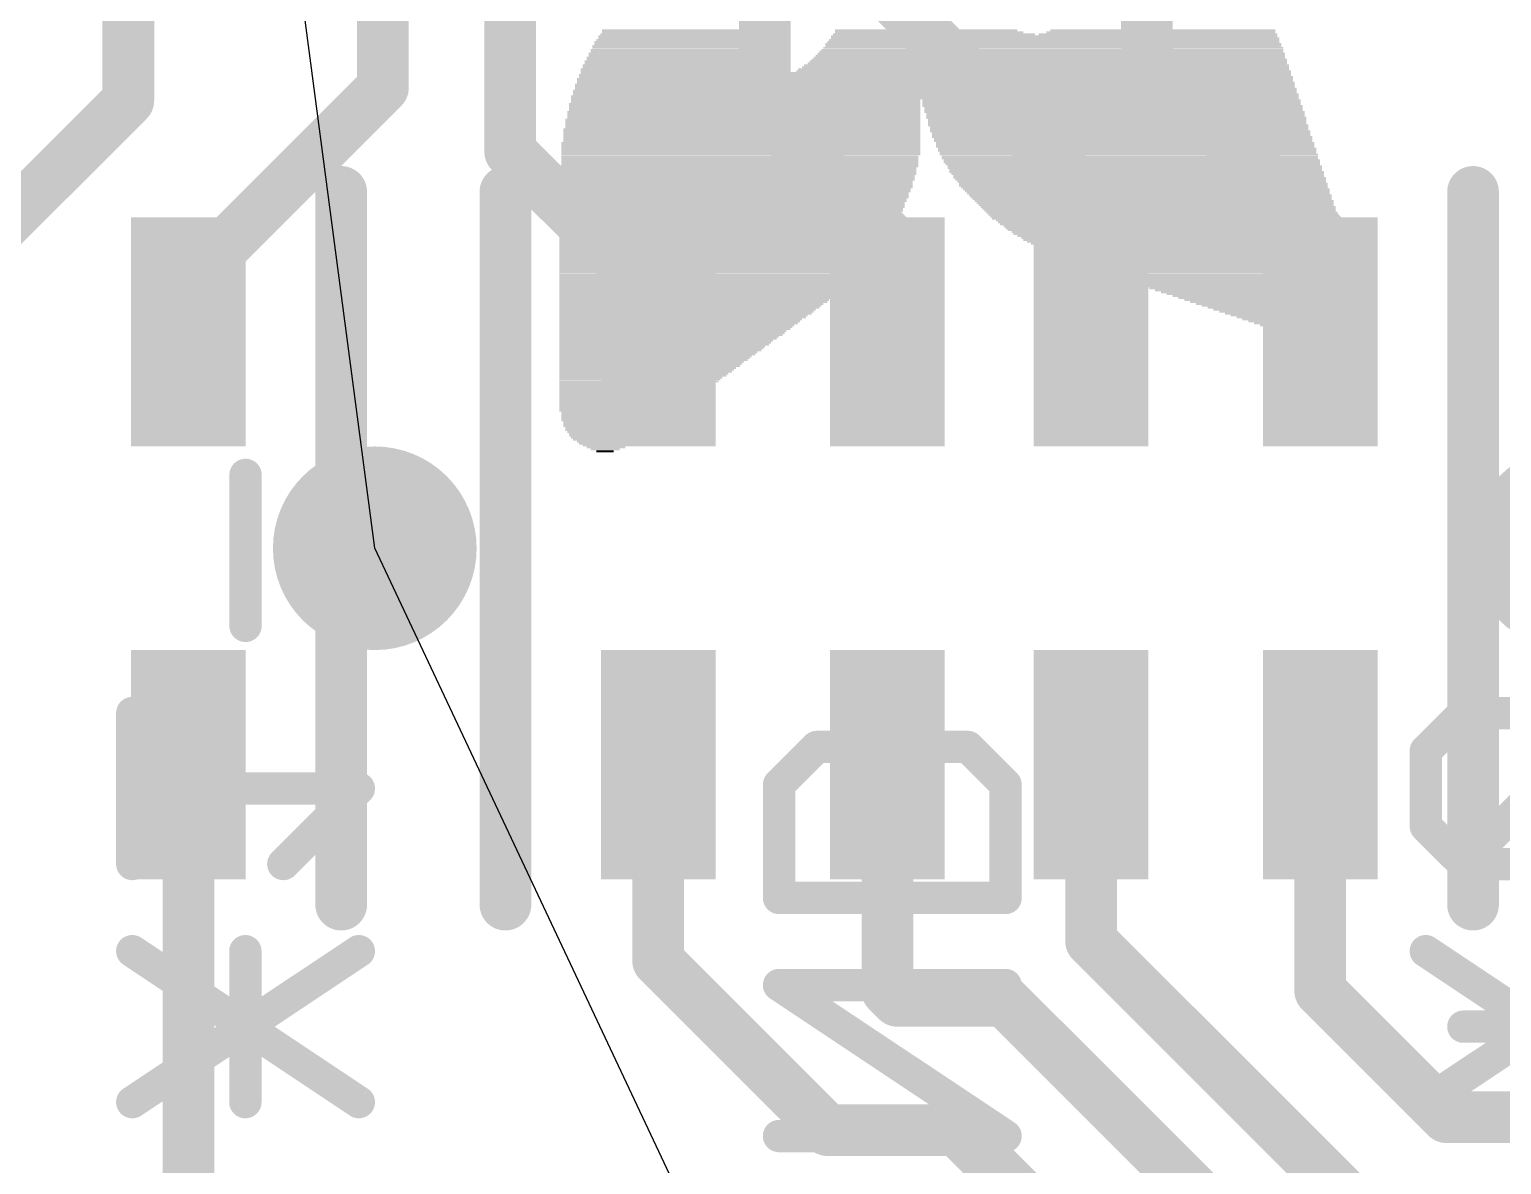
# Model space of a CAD drawing. Extents: x -9.6 to 36.6, y -0.1 to 28.5.
# Drawn here: x 11.85 to 17.63, y 4.44 to 8.9 of the extents above; entities that cross this region are included whole.
import ezdxf

# ---------------------------------------------------------------- set-up
doc = ezdxf.new("R2010")
doc.units = 0
for name, color, linetype in [('1', 12, 'CONTINUOUS'), ('18', 110, 'CONTINUOUS'), ('19', 53, 'CONTINUOUS'), ('21', 40, 'CONTINUOUS'), ('22', 253, 'CONTINUOUS')]:
    doc.layers.add(name, color=color, linetype=linetype)

# ---------------------------------------------------------------- blocks, each defined once
blk = doc.blocks.new('RECT')
blk.add_solid([(-0.5, -0.5), (0.5, -0.5), (-0.5, 0.5), (0.5, 0.5)])
blk = doc.blocks.new('ROUNDV')
at = {"const_width": 0.5}
blk.add_lwpolyline([(0, -0.25, 1), (0, 0.25, 1), (0, -0.25)], format="xyb", dxfattribs=at)

msp = doc.modelspace()

# ---------------------------------------------------------------- linework, layer by layer
at = {"layer": '1', "const_width": 0.2032}
for points in [[(12.24, 10.414), (12.24, 8.6173)], [(13.24, 10.414), (13.24, 8.668)], [(13.74, 10.414), (13.74, 8.416)], [(14.74, 10.414), (14.74, 8.57)], [(16.24, 10.414), (16.24, 8.779)], [(15.24, 9.017), (16.021, 8.236)], [(16.24, 8.779), (16.921, 8.098)], [(13.24, 8.668), (12.476, 7.904)], [(12.24, 8.6173), (11.576, 7.9533)], [(15.221, 8.089), (14.74, 8.57)], [(14.321, 7.835), (13.74, 8.416)], [(16.021, 8.236), (16.021, 7.708)], [(15.221, 8.089), (15.221, 7.708)], [(16.921, 8.098), (16.921, 7.708)], [(12.476, 7.708), (12.476, 7.904)], [(14.321, 7.835), (14.321, 7.708)], [(12.476, 6.008), (12.476, 3.018)], [(14.321, 6.008), (14.321, 5.237)], [(15.221, 6.008), (15.221, 5.119)], [(16.021, 6.008), (16.021, 5.315)], [(16.921, 6.008), (16.921, 5.119)], [(16.021, 5.315), (17.1196, 4.2164)], [(14.321, 5.237), (14.986, 4.572)], [(15.26, 5.08), (15.221, 5.119)], [(17.4172, 4.6228), (16.921, 5.119)], [(15.6813, 5.08), (15.26, 5.08)], [(16.9513, 3.81), (15.6813, 5.08)], [(17.4172, 4.6228), (26.1112, 4.6228)], [(14.986, 4.572), (15.494, 4.572)], [(15.494, 4.572), (17.526, 2.54)]]:
    msp.add_lwpolyline(points, dxfattribs=at)
at = {"layer": '1', "const_width": 0.1016}
for points in [[(16.2759, 8.8149, 1), (16.2041, 8.7431)], [(16.1892, 8.779, 1), (16.2908, 8.779)], [(13.2759, 8.6321, 1), (13.2041, 8.7039)], [(12.2759, 8.5813, 1), (12.2041, 8.6532)], [(13.1892, 8.668, 1), (13.2908, 8.668)], [(12.1892, 8.6173, 1), (12.2908, 8.6173)], [(14.7759, 8.6059, 1), (14.7041, 8.5341)], [(14.6892, 8.57, 1), (14.7908, 8.57)], [(13.7759, 8.4519, 1), (13.7041, 8.3801)], [(13.6892, 8.416, 1), (13.7908, 8.416)], [(16.0718, 8.236, 1), (15.9702, 8.236)], [(15.9851, 8.2001, 1), (16.0569, 8.2719)], [(15.2718, 8.089, 1), (15.1702, 8.089)], [(15.1851, 8.0531, 1), (15.2569, 8.1249)], [(16.9718, 8.098, 1), (16.8702, 8.098)], [(16.8851, 8.0621, 1), (16.9569, 8.1339)], [(12.5268, 7.904, 1), (12.4252, 7.904)], [(12.4401, 7.9399, 1), (12.5119, 7.8681)], [(14.3718, 7.835, 1), (14.2702, 7.835)], [(14.2851, 7.7991, 1), (14.3569, 7.8709)], [(12.4252, 7.708, 1), (12.5268, 7.708)], [(14.2702, 7.708, 1), (14.3718, 7.708)], [(15.1702, 7.708, 1), (15.2718, 7.708)], [(15.9702, 7.708, 1), (16.0718, 7.708)], [(16.8702, 7.708, 1), (16.9718, 7.708)], [(12.5268, 6.008, 1), (12.4252, 6.008)], [(14.3718, 6.008, 1), (14.2702, 6.008)], [(15.2718, 6.008, 1), (15.1702, 6.008)], [(16.0718, 6.008, 1), (15.9702, 6.008)], [(16.9718, 6.008, 1), (16.8702, 6.008)], [(16.0569, 5.3509, 1), (15.9851, 5.2791)], [(14.3569, 5.2729, 1), (14.2851, 5.2011)], [(15.9702, 5.315, 1), (16.0718, 5.315)], [(14.2702, 5.237, 1), (14.3718, 5.237)], [(15.2569, 5.1549, 1), (15.1851, 5.0831)], [(16.9569, 5.1549, 1), (16.8851, 5.0831)], [(15.1702, 5.119, 1), (15.2718, 5.119)], [(15.26, 5.1308, 1), (15.26, 5.0292)], [(15.2241, 5.0441, 1), (15.2959, 5.1159)], [(15.7172, 5.1159, 1), (15.6453, 5.0441)], [(15.6813, 5.0292, 1), (15.6813, 5.1308)], [(16.8702, 5.119, 1), (16.9718, 5.119)], [(17.4172, 4.6736, 1), (17.4172, 4.572)], [(17.3813, 4.5869, 1), (17.4531, 4.6587)], [(14.986, 4.6228, 1), (14.986, 4.5212)], [(14.9501, 4.5361, 1), (15.0219, 4.6079)], [(15.5299, 4.6079, 1), (15.4581, 4.5361)], [(15.494, 4.5212, 1), (15.494, 4.6228)]]:
    msp.add_lwpolyline(points, format="xyb", dxfattribs=at)
at = {"layer": '19'}
for p, q in [((13.208, 6.858), (12.74, 10.414)), ((15.24, 2.54), (13.208, 6.858))]:
    msp.add_line(p, q, dxfattribs=at)
at = {"layer": '21'}
for points, const_width in [([(13.076, 8.258), (13.076, 5.458)], 0.2032), ([(13.721, 5.458), (13.721, 8.258)], 0.2032), ([(17.521, 8.258), (17.521, 5.458)], 0.2032), ([(12.6996, 4.682), (12.6996, 5.2752)], 0.127), ([(17.483, 4.9786), (18.0762, 4.9786)], 0.127)]:
    msp.add_lwpolyline(points, dxfattribs=dict(at, const_width=const_width))
for points, const_width in [([(13.1268, 8.258, 1), (13.0252, 8.258)], 0.1016), ([(13.7718, 8.258, 1), (13.6702, 8.258)], 0.1016), ([(17.5718, 8.258, 1), (17.4702, 8.258)], 0.1016), ([(13.0252, 5.458, 1), (13.1268, 5.458)], 0.1016), ([(13.6702, 5.458, 1), (13.7718, 5.458)], 0.1016), ([(17.4702, 5.458, 1), (17.5718, 5.458)], 0.1016), ([(12.7314, 5.2752, 1), (12.6679, 5.2752)], 0.0635), ([(17.483, 5.0104, 1), (17.483, 4.9469)], 0.0635), ([(12.6679, 4.682, 1), (12.7314, 4.682)], 0.0635)]:
    msp.add_lwpolyline(points, format="xyb", dxfattribs=dict(at, const_width=const_width))
at = {"layer": '22', "const_width": 0.0635}
for points in [[(12.7321, 7.1462, 1), (12.6686, 7.1462)], [(17.4838, 6.8814, 1), (17.4838, 6.8179)], [(12.6686, 6.5531, 1), (12.7321, 6.5531)], [(12.2873, 6.2107, 1), (12.2238, 6.2107)], [(17.4838, 6.2425, 1), (17.4838, 6.179)], [(17.5062, 6.1883, 1), (17.4613, 6.2332)], [(14.9438, 6.1092, 1), (14.9438, 6.0457)], [(14.9662, 6.055, 1), (14.9213, 6.0999)], [(15.5594, 6.0999, 1), (15.5145, 6.055)], [(15.537, 6.0457, 1), (15.537, 6.1092)], [(17.313, 6.0849, 1), (17.358, 6.04)], [(17.3672, 6.0624, 1), (17.3038, 6.0624)], [(12.2555, 5.9459, 1), (12.2555, 5.8824)], [(13.1677, 5.8917, 1), (13.1228, 5.9366)], [(13.1453, 5.8824, 1), (13.1453, 5.9459)], [(14.8273, 5.9291, 1), (14.7637, 5.9291)], [(14.773, 5.9516, 1), (14.818, 5.9067)], [(15.717, 5.9291, 1), (15.6535, 5.9291)], [(15.6628, 5.9067, 1), (15.7077, 5.9516)], [(17.358, 5.7883, 1), (17.313, 5.7434)], [(17.3038, 5.7658, 1), (17.3672, 5.7658)], [(12.8262, 5.64, 1), (12.8711, 5.5951)], [(17.4838, 5.6493, 1), (17.4838, 5.5858)], [(17.4613, 5.64, 1), (17.5062, 5.5951)], [(17.4613, 5.5951, 1), (17.5062, 5.64)], [(12.2238, 5.6175, 1), (12.2873, 5.6175)], [(14.7637, 5.4843, 1), (14.8273, 5.4843)], [(14.7955, 5.516, 1), (14.7955, 5.4525)], [(15.6535, 5.4843, 1), (15.717, 5.4843)], [(15.6853, 5.4525, 1), (15.6853, 5.516)], [(12.2731, 5.3016, 1), (12.2379, 5.2488)], [(13.1629, 5.2488, 1), (13.1276, 5.3016)], [(17.3531, 5.3016, 1), (17.3179, 5.2488)], [(14.8131, 5.1683, 1), (14.7779, 5.1155)], [(14.7955, 5.1737, 1), (14.7955, 5.1102)], [(15.6853, 5.1102, 1), (15.6853, 5.1737)], [(12.2379, 4.7084, 1), (12.2731, 4.6556)], [(13.1276, 4.6556, 1), (13.1629, 4.7084)], [(17.3179, 4.7084, 1), (17.3531, 4.6556)], [(14.7955, 4.5805, 1), (14.7955, 4.517)], [(15.6676, 4.5223, 1), (15.7029, 4.5752)], [(15.6853, 4.517, 1), (15.6853, 4.5805)]]:
    msp.add_lwpolyline(points, format="xyb", dxfattribs=at)
at = {"layer": '22', "const_width": 0.127}
for points in [[(12.7004, 6.5531), (12.7004, 7.1462)], [(18.077, 6.8496), (17.4838, 6.8496)], [(12.2555, 5.6175), (12.2555, 6.2107)], [(17.4838, 6.2107), (17.3355, 6.0624)], [(18.077, 6.2107), (17.4838, 6.2107)], [(17.4838, 5.6175), (18.077, 6.2107)], [(14.7955, 5.9291), (14.9438, 6.0774)], [(14.9438, 6.0774), (15.537, 6.0774)], [(15.537, 6.0774), (15.6853, 5.9291)], [(17.3355, 6.0624), (17.3355, 5.7658)], [(13.1453, 5.9141), (12.2555, 5.9141)], [(12.8487, 5.6175), (13.1453, 5.9141)], [(14.7955, 5.4843), (14.7955, 5.9291)], [(15.6853, 5.9291), (15.6853, 5.4843)], [(17.3355, 5.7658), (17.4838, 5.6175)], [(17.4838, 5.6175), (18.077, 5.6175)], [(15.6853, 5.4843), (14.7955, 5.4843)], [(13.1453, 4.682), (12.2555, 5.2752)], [(13.1453, 5.2752), (12.2555, 4.682)], [(18.2253, 4.682), (17.3355, 5.2752)], [(18.2253, 5.2752), (17.3355, 4.682)], [(15.6853, 4.5487), (14.7955, 5.1419)], [(14.7955, 5.1419), (15.6853, 5.1419)], [(14.7955, 4.5487), (15.6853, 4.5487)]]:
    msp.add_lwpolyline(points, dxfattribs=at)

# ---------------------------------------------------------------- block references
at = {"layer": '1', "xscale": 0.45, "yscale": 0.9, "rotation": 180}
for p in [(12.476, 7.708), (14.321, 7.708), (15.221, 7.708), (16.021, 7.708), (16.921, 7.708), (12.476, 6.008), (14.321, 6.008), (15.221, 6.008), (16.021, 6.008), (16.921, 6.008)]:
    msp.add_blockref('RECT', p, dxfattribs=at)
at = {"layer": '18', "xscale": 0.8001, "yscale": 0.8001}
for p in [(13.208, 6.858), (13.208, 6.858), (17.907, 6.858), (17.907, 6.858)]:
    msp.add_blockref('ROUNDV', p, dxfattribs=at)
at = {"layer": '22', "rotation": 180}
for p, xscale, yscale in [((14.4056, 8.8468), 0.6706, 0.0076), ((14.4094, 8.8544), 0.663, 0.0077), ((14.4133, 8.8697), 0.6553, 0.0076), ((14.4133, 8.8621), 0.6553, 0.0076), ((14.4171, 8.8773), 0.6477, 0.0076), ((14.4247, 8.8925), 0.6477, 0.0077), ((14.4247, 8.8849), 0.6477, 0.0076), ((15.8725, 8.8468), 1.7755, 0.0076), ((15.8763, 8.8544), 1.7679, 0.0077), ((15.8763, 8.8697), 1.7526, 0.0076), ((15.8801, 8.8621), 1.7602, 0.0076), ((15.4039, 8.8773), 0.7925, 0.0076), ((15.3734, 8.8925), 0.7163, 0.0077), ((15.3848, 8.8849), 0.7391, 0.0076), ((16.284, 8.8773), 0.9373, 0.0076), ((16.2953, 8.8849), 0.8991, 0.0076), ((16.3029, 8.8925), 0.8839, 0.0077), ((14.3904, 8.7859), 0.7011, 0.0076), ((14.3942, 8.8011), 0.6934, 0.0076), ((14.3942, 8.7935), 0.6934, 0.0076), ((14.398, 8.8163), 0.6858, 0.0077), ((14.398, 8.8087), 0.6858, 0.0076), ((14.4018, 8.8316), 0.6782, 0.0076), ((14.4018, 8.824), 0.6782, 0.0076), ((14.4056, 8.8392), 0.6706, 0.0076), ((15.8572, 8.7859), 1.8516, 0.0076), ((15.861, 8.7935), 1.844, 0.0076), ((15.8648, 8.8011), 1.8364, 0.0076), ((15.8648, 8.8087), 1.8212, 0.0076), ((15.8687, 8.8163), 1.8135, 0.0077), ((15.8725, 8.824), 1.8059, 0.0076), ((15.8725, 8.8392), 1.7907, 0.0076), ((15.8725, 8.8316), 1.7907, 0.0076), ((14.3904, 8.7401), 0.7467, 0.0077), ((14.3942, 8.7325), 0.7544, 0.0076), ((14.3904, 8.7554), 0.7315, 0.0076), ((14.3904, 8.7478), 0.7315, 0.0076), ((14.3904, 8.7706), 0.7163, 0.0076), ((14.3904, 8.763), 0.7163, 0.0076), ((14.3942, 8.7782), 0.7087, 0.0077), ((15.8344, 8.7325), 1.9431, 0.0076), ((15.8344, 8.7401), 1.9279, 0.0077), ((15.842, 8.7478), 1.9126, 0.0076), ((15.8458, 8.7554), 1.905, 0.0076), ((15.8496, 8.763), 1.8822, 0.0076), ((15.8534, 8.7706), 1.8746, 0.0076), ((15.8573, 8.7782), 1.8669, 0.0077), ((15.4076, 8.6792), 2.827, 0.0076), ((15.4076, 8.6716), 2.827, 0.0076), ((15.4076, 8.702), 2.8118, 0.0077), ((15.4076, 8.6944), 2.8118, 0.0076), ((15.4114, 8.6868), 2.8194, 0.0076), ((15.4077, 8.7173), 2.7965, 0.0076), ((15.4115, 8.7097), 2.8041, 0.0076), ((14.4018, 8.7249), 0.7696, 0.0076), ((15.8229, 8.7249), 1.966, 0.0076), ((14.6647, 8.6182), 1.3716, 0.0076), ((14.6647, 8.6106), 1.3716, 0.0076), ((15.4077, 8.6335), 2.8575, 0.0076), ((15.4077, 8.6258), 2.8575, 0.0077), ((15.4077, 8.6563), 2.8423, 0.0076), ((15.4077, 8.6487), 2.8423, 0.0076), ((15.4115, 8.6411), 2.8499, 0.0076), ((15.4115, 8.6639), 2.8347, 0.0077), ((16.1011, 8.6182), 1.4859, 0.0076), ((16.1011, 8.6106), 1.4859, 0.0076), ((14.657, 8.5725), 1.3869, 0.0076), ((14.657, 8.5649), 1.3869, 0.0076), ((14.657, 8.5573), 1.3869, 0.0076), ((14.6609, 8.603), 1.3792, 0.0076), ((14.6609, 8.5954), 1.3792, 0.0076), ((14.6609, 8.5877), 1.3792, 0.0077), ((14.6609, 8.5801), 1.3792, 0.0076), ((16.1011, 8.603), 1.4859, 0.0076), ((16.1048, 8.5954), 1.4935, 0.0076), ((16.1087, 8.5877), 1.4859, 0.0077), ((16.1087, 8.5801), 1.4859, 0.0076), ((16.1124, 8.5725), 1.4935, 0.0076), ((16.1163, 8.5649), 1.4859, 0.0076), ((16.1163, 8.5573), 1.4859, 0.0076), ((14.6494, 8.5039), 1.4021, 0.0076), ((14.6494, 8.4963), 1.4021, 0.0076), ((14.6532, 8.542), 1.3945, 0.0076), ((14.6532, 8.5344), 1.3945, 0.0076), ((14.6532, 8.5268), 1.3945, 0.0076), ((14.6532, 8.5192), 1.3945, 0.0076), ((14.6532, 8.5115), 1.3945, 0.0077), ((14.657, 8.5496), 1.3869, 0.0077), ((16.1201, 8.5496), 1.4936, 0.0077), ((16.124, 8.542), 1.4859, 0.0076), ((16.124, 8.5344), 1.4859, 0.0076), ((16.124, 8.5268), 1.4859, 0.0076), ((16.1278, 8.5192), 1.4935, 0.0076), ((16.1316, 8.5115), 1.4859, 0.0077), ((16.1316, 8.5039), 1.4859, 0.0076), ((16.1354, 8.4963), 1.4935, 0.0076), ((14.6456, 8.4506), 1.4097, 0.0076), ((14.6456, 8.443), 1.4097, 0.0076), ((14.6494, 8.4887), 1.4021, 0.0076), ((14.6494, 8.4811), 1.4021, 0.0076), ((14.6494, 8.4734), 1.4021, 0.0077), ((14.6494, 8.4658), 1.4021, 0.0076), ((14.6494, 8.4582), 1.4021, 0.0076), ((16.1392, 8.4887), 1.4859, 0.0076), ((16.1392, 8.4811), 1.4859, 0.0076), ((16.1429, 8.4734), 1.4935, 0.0077), ((16.1468, 8.4658), 1.4859, 0.0076), ((16.1468, 8.4582), 1.4859, 0.0076), ((16.1544, 8.4506), 1.4859, 0.0076), ((16.1544, 8.443), 1.4859, 0.0076), ((14.6456, 8.4353), 1.4097, 0.0077), ((14.6456, 8.4277), 1.4097, 0.0076), ((14.6456, 8.4201), 1.4097, 0.0076), ((14.6456, 8.4125), 1.4097, 0.0076), ((14.6456, 8.4049), 1.4097, 0.0076), ((14.6419, 8.3972), 1.4021, 0.0077), ((14.6419, 8.3896), 1.4021, 0.0076), ((14.6419, 8.382), 1.4021, 0.0076), ((16.1544, 8.4353), 1.4859, 0.0077), ((16.1621, 8.4277), 1.4859, 0.0076), ((16.1621, 8.4201), 1.4859, 0.0076), ((16.1697, 8.4049), 1.4859, 0.0076), ((16.1659, 8.4125), 1.4783, 0.0076), ((16.1735, 8.3972), 1.4783, 0.0077), ((16.1735, 8.3896), 1.4783, 0.0076), ((16.181, 8.382), 1.4783, 0.0076), ((14.6381, 8.3591), 1.4097, 0.0077), ((14.6342, 8.3515), 1.402, 0.0076), ((14.6342, 8.3439), 1.402, 0.0076), ((14.6342, 8.3363), 1.402, 0.0076), ((14.6342, 8.3287), 1.402, 0.0076), ((14.6419, 8.3744), 1.4021, 0.0076), ((14.6419, 8.3668), 1.4021, 0.0076), ((16.181, 8.3744), 1.4783, 0.0076), ((16.1849, 8.3668), 1.4707, 0.0076), ((16.1925, 8.3591), 1.4706, 0.0077), ((16.1925, 8.3515), 1.4706, 0.0076), ((16.1963, 8.3439), 1.463, 0.0076), ((16.2001, 8.3363), 1.4706, 0.0076), ((16.2039, 8.3287), 1.463, 0.0076), ((14.6304, 8.321), 1.3944, 0.0077), ((14.6304, 8.3134), 1.3944, 0.0076), ((14.6304, 8.3058), 1.3944, 0.0076), ((14.6266, 8.2982), 1.3868, 0.0076), ((14.6266, 8.2906), 1.3868, 0.0076), ((14.6266, 8.2829), 1.3868, 0.0077), ((14.6266, 8.2753), 1.3868, 0.0076), ((14.6228, 8.2677), 1.3792, 0.0076), ((16.2077, 8.321), 1.4554, 0.0077), ((16.2115, 8.3134), 1.4631, 0.0076), ((16.2154, 8.3058), 1.4555, 0.0076), ((16.2192, 8.2982), 1.4478, 0.0076), ((16.2268, 8.2906), 1.4478, 0.0076), ((16.2268, 8.2829), 1.4478, 0.0077), ((16.2306, 8.2753), 1.4402, 0.0076), ((16.2382, 8.2677), 1.4402, 0.0076), ((14.6151, 8.2296), 1.3639, 0.0076), ((14.6151, 8.222), 1.3639, 0.0076), ((14.6113, 8.2144), 1.3563, 0.0076), ((14.6113, 8.2067), 1.3563, 0.0077), ((14.6228, 8.2601), 1.3792, 0.0076), ((14.619, 8.2525), 1.3716, 0.0076), ((14.619, 8.2448), 1.3716, 0.0077), ((14.619, 8.2372), 1.3716, 0.0076), ((16.242, 8.2601), 1.4326, 0.0076), ((16.2459, 8.2525), 1.4249, 0.0076), ((16.2535, 8.2448), 1.4249, 0.0077), ((16.2572, 8.2372), 1.4173, 0.0076), ((16.2611, 8.2296), 1.4097, 0.0076), ((16.2687, 8.222), 1.4097, 0.0076), ((16.2725, 8.2144), 1.402, 0.0076), ((16.2763, 8.2067), 1.3944, 0.0077), ((14.6113, 8.1991), 1.3563, 0.0076), ((14.6075, 8.1915), 1.3487, 0.0076), ((14.6075, 8.1839), 1.3487, 0.0076), ((14.6038, 8.1763), 1.3411, 0.0076), ((14.6038, 8.1686), 1.3411, 0.0077), ((14.6, 8.161), 1.3335, 0.0076), ((14.6, 8.1534), 1.3335, 0.0076), ((16.284, 8.1991), 1.3945, 0.0076), ((16.2877, 8.1915), 1.3869, 0.0076), ((16.2916, 8.1839), 1.3793, 0.0076), ((16.2992, 8.1763), 1.3792, 0.0076), ((16.303, 8.1686), 1.3716, 0.0077), ((16.3068, 8.161), 1.364, 0.0076), ((16.3144, 8.1534), 1.364, 0.0076), ((14.5961, 8.1458), 1.3258, 0.0076), ((14.5961, 8.1382), 1.3258, 0.0076), ((14.5923, 8.1306), 1.3182, 0.0077), ((14.5885, 8.1229), 1.3106, 0.0076), ((14.5885, 8.1153), 1.3106, 0.0076), ((14.5847, 8.1077), 1.303, 0.0076), ((14.5847, 8.1001), 1.303, 0.0076), ((14.5809, 8.0925), 1.2954, 0.0077), ((16.3221, 8.1458), 1.3487, 0.0076), ((16.3258, 8.1382), 1.3411, 0.0076), ((16.3334, 8.1306), 1.3411, 0.0077), ((16.341, 8.1229), 1.3259, 0.0076), ((16.3449, 8.1153), 1.3182, 0.0076), ((16.3525, 8.1077), 1.3182, 0.0076), ((16.3601, 8.1001), 1.303, 0.0076), ((16.3639, 8.0925), 1.2954, 0.0077), ((14.577, 8.0848), 1.2877, 0.0076), ((14.577, 8.0772), 1.2877, 0.0076), ((14.5732, 8.0696), 1.2801, 0.0076), ((14.5695, 8.062), 1.2725, 0.0076), ((14.5657, 8.0544), 1.2649, 0.0077), ((14.5657, 8.0467), 1.2649, 0.0076), ((14.5619, 8.0391), 1.2573, 0.0076), ((16.3754, 8.0848), 1.2878, 0.0076), ((16.383, 8.0772), 1.2726, 0.0076), ((16.3868, 8.0696), 1.265, 0.0076), ((16.3983, 8.062), 1.2573, 0.0076), ((16.4059, 8.0544), 1.2421, 0.0077), ((16.4135, 8.0467), 1.2268, 0.0076), ((16.4211, 8.0391), 1.2268, 0.0076), ((14.5389, 7.9858), 1.2115, 0.0076), ((14.5389, 7.9782), 1.2115, 0.0077), ((14.558, 8.0315), 1.2496, 0.0076), ((14.5542, 8.0239), 1.242, 0.0076), ((14.5542, 8.0163), 1.242, 0.0077), ((14.5504, 8.0086), 1.2344, 0.0076), ((14.5466, 8.001), 1.2268, 0.0076), ((14.5428, 7.9934), 1.2192, 0.0076), ((16.4287, 8.0315), 1.2116, 0.0076), ((16.4364, 8.0239), 1.1963, 0.0076), ((16.4477, 8.0163), 1.1887, 0.0077), ((16.4592, 8.0086), 1.1658, 0.0076), ((16.4668, 8.001), 1.1506, 0.0076), ((16.4782, 7.9934), 1.143, 0.0076), ((16.4897, 7.9858), 1.1201, 0.0076), ((16.4973, 7.9782), 1.1049, 0.0077), ((14.5352, 7.9705), 1.2039, 0.0076), ((14.5314, 7.9629), 1.1963, 0.0076), ((14.5276, 7.9553), 1.1887, 0.0076), ((14.5238, 7.9477), 1.1811, 0.0076), ((14.5199, 7.9401), 1.1734, 0.0077), ((14.5161, 7.9324), 1.1658, 0.0076), ((14.5123, 7.9248), 1.1582, 0.0076), ((14.5085, 7.9172), 1.1506, 0.0076), ((16.5087, 7.9705), 1.082, 0.0076), ((16.524, 7.9629), 1.0668, 0.0076), ((16.5354, 7.9553), 1.044, 0.0076), ((16.5468, 7.9477), 1.0211, 0.0076), ((16.562, 7.9401), 1.0059, 0.0077), ((16.5735, 7.9324), 0.983, 0.0076), ((16.5849, 7.9248), 0.9601, 0.0076), ((16.6001, 7.9172), 0.9449, 0.0076), ((14.5047, 7.9096), 1.143, 0.0076), ((14.5009, 7.902), 1.1353, 0.0077), ((14.4971, 7.8943), 1.1277, 0.0076), ((14.4933, 7.8867), 1.1201, 0.0076), ((14.4895, 7.8791), 1.1125, 0.0076), ((14.4857, 7.8715), 1.1049, 0.0076), ((14.4818, 7.8639), 1.0972, 0.0077), ((16.6116, 7.9096), 0.922, 0.0076), ((16.6269, 7.902), 0.8915, 0.0077), ((16.6382, 7.8943), 0.8687, 0.0076), ((16.6497, 7.8867), 0.8458, 0.0076), ((16.6649, 7.8791), 0.8306, 0.0076), ((16.6763, 7.8715), 0.8077, 0.0076), ((16.6878, 7.8639), 0.7848, 0.0077), ((14.478, 7.8562), 1.0896, 0.0076), ((14.4704, 7.8486), 1.0744, 0.0076), ((14.4666, 7.841), 1.0668, 0.0076), ((14.4628, 7.8334), 1.0591, 0.0076), ((14.459, 7.8258), 1.0515, 0.0077), ((14.4514, 7.8181), 1.0363, 0.0076), ((14.4476, 7.8105), 1.0287, 0.0076), ((14.4437, 7.8029), 1.021, 0.0076), ((16.6992, 7.8562), 0.762, 0.0076), ((16.7107, 7.8486), 0.7391, 0.0076), ((16.722, 7.841), 0.7163, 0.0076), ((16.7335, 7.8334), 0.6934, 0.0076), ((16.7449, 7.8258), 0.6705, 0.0077), ((16.7564, 7.8181), 0.6477, 0.0076), ((16.764, 7.8105), 0.6172, 0.0076), ((16.7754, 7.8029), 0.5944, 0.0076), ((14.4361, 7.7953), 1.0058, 0.0076), ((14.4323, 7.7877), 0.9982, 0.0077), ((14.4285, 7.78), 0.9906, 0.0076), ((14.4209, 7.7724), 0.9753, 0.0076), ((14.4171, 7.7648), 0.9677, 0.0076), ((14.4095, 7.7572), 0.9525, 0.0076), ((14.4056, 7.7496), 0.9448, 0.0077), ((16.7869, 7.7953), 0.5715, 0.0076), ((16.7983, 7.7877), 0.5486, 0.0077), ((16.8059, 7.78), 0.5182, 0.0076), ((16.8174, 7.7724), 0.4953, 0.0076), ((16.825, 7.7648), 0.4649, 0.0076), ((16.8326, 7.7572), 0.4343, 0.0076), ((16.844, 7.7496), 0.4114, 0.0077), ((14.4018, 7.7419), 0.9372, 0.0076), ((14.3942, 7.7343), 0.922, 0.0076), ((14.3904, 7.7267), 0.9144, 0.0076), ((14.3866, 7.7191), 0.9067, 0.0076), ((14.379, 7.7115), 0.8915, 0.0077), ((14.3752, 7.7038), 0.8839, 0.0076), ((14.3714, 7.6962), 0.8763, 0.0076), ((14.3637, 7.6886), 0.861, 0.0076), ((16.8516, 7.7419), 0.381, 0.0076), ((16.8592, 7.7343), 0.3505, 0.0076), ((16.8668, 7.7267), 0.3201, 0.0076), ((16.8745, 7.7191), 0.2896, 0.0076), ((16.8821, 7.7115), 0.259, 0.0077), ((16.8859, 7.7038), 0.221, 0.0076), ((16.8936, 7.6962), 0.1905, 0.0076), ((16.9012, 7.6886), 0.1447, 0.0076), ((14.3599, 7.681), 0.8534, 0.0076), ((14.3523, 7.6734), 0.8382, 0.0077), ((14.3485, 7.6657), 0.8305, 0.0076), ((14.3447, 7.6581), 0.8229, 0.0076), ((14.3371, 7.6505), 0.8077, 0.0076), ((14.3333, 7.6429), 0.8001, 0.0076), ((14.3294, 7.6353), 0.7924, 0.0077), ((14.3218, 7.6276), 0.7772, 0.0076), ((16.9049, 7.681), 0.0915, 0.0076), ((14.318, 7.62), 0.7696, 0.0076), ((14.3104, 7.6124), 0.7543, 0.0076), ((14.3066, 7.6048), 0.7467, 0.0076), ((14.3028, 7.5972), 0.7391, 0.0077), ((14.2952, 7.5895), 0.7239, 0.0076), ((14.2913, 7.5819), 0.7162, 0.0076), ((14.2875, 7.5743), 0.7086, 0.0076), ((14.2799, 7.5667), 0.6934, 0.0076), ((14.2761, 7.5591), 0.6858, 0.0077), ((14.2723, 7.5514), 0.6781, 0.0076), ((14.2647, 7.5438), 0.6629, 0.0076), ((14.2609, 7.5362), 0.6553, 0.0076), ((14.2532, 7.5286), 0.64, 0.0076), ((14.2494, 7.521), 0.6324, 0.0077), ((14.2456, 7.5133), 0.6248, 0.0076), ((14.238, 7.5057), 0.6096, 0.0076), ((14.2342, 7.4981), 0.6019, 0.0076), ((14.2304, 7.4905), 0.5943, 0.0076), ((14.2228, 7.4829), 0.5791, 0.0077), ((14.219, 7.4752), 0.5715, 0.0076), ((14.2151, 7.4676), 0.5638, 0.0076), ((14.2075, 7.46), 0.5486, 0.0076), ((14.2037, 7.4524), 0.541, 0.0076), ((14.1961, 7.4447), 0.5257, 0.0077), ((14.1923, 7.4371), 0.5181, 0.0076), ((14.1885, 7.4295), 0.5105, 0.0076), ((14.1809, 7.4219), 0.4953, 0.0076), ((14.177, 7.4143), 0.4876, 0.0076), ((14.1732, 7.4066), 0.48, 0.0077), ((14.1656, 7.399), 0.4648, 0.0076), ((14.1656, 7.3914), 0.4496, 0.0076), ((14.1618, 7.3838), 0.4419, 0.0076), ((14.1542, 7.3762), 0.4267, 0.0076), ((14.1504, 7.3685), 0.4191, 0.0077), ((14.1427, 7.3609), 0.4038, 0.0076), ((14.1427, 7.3533), 0.3886, 0.0076), ((14.1389, 7.3457), 0.381, 0.0076), ((14.1313, 7.3381), 0.3658, 0.0076), ((14.1313, 7.3304), 0.3505, 0.0077), ((14.1275, 7.3228), 0.3429, 0.0076), ((14.1237, 7.3152), 0.3201, 0.0076), ((14.1237, 7.3076), 0.3048, 0.0076), ((14.1161, 7.3), 0.2895, 0.0076), ((14.1161, 7.2924), 0.2743, 0.0077), ((14.1161, 7.2847), 0.2591, 0.0076), ((14.116, 7.2771), 0.2286, 0.0076), ((14.1123, 7.2695), 0.2057, 0.0076), ((14.1161, 7.2619), 0.1829, 0.0076), ((14.116, 7.2543), 0.1524, 0.0077), ((14.1123, 7.2466), 0.1143, 0.0076), ((14.1122, 7.239), 0.0686, 0.0076)]:
    msp.add_blockref('RECT', p, dxfattribs=dict(at, xscale=xscale, yscale=yscale))

doc.saveas('drawing.dxf')
